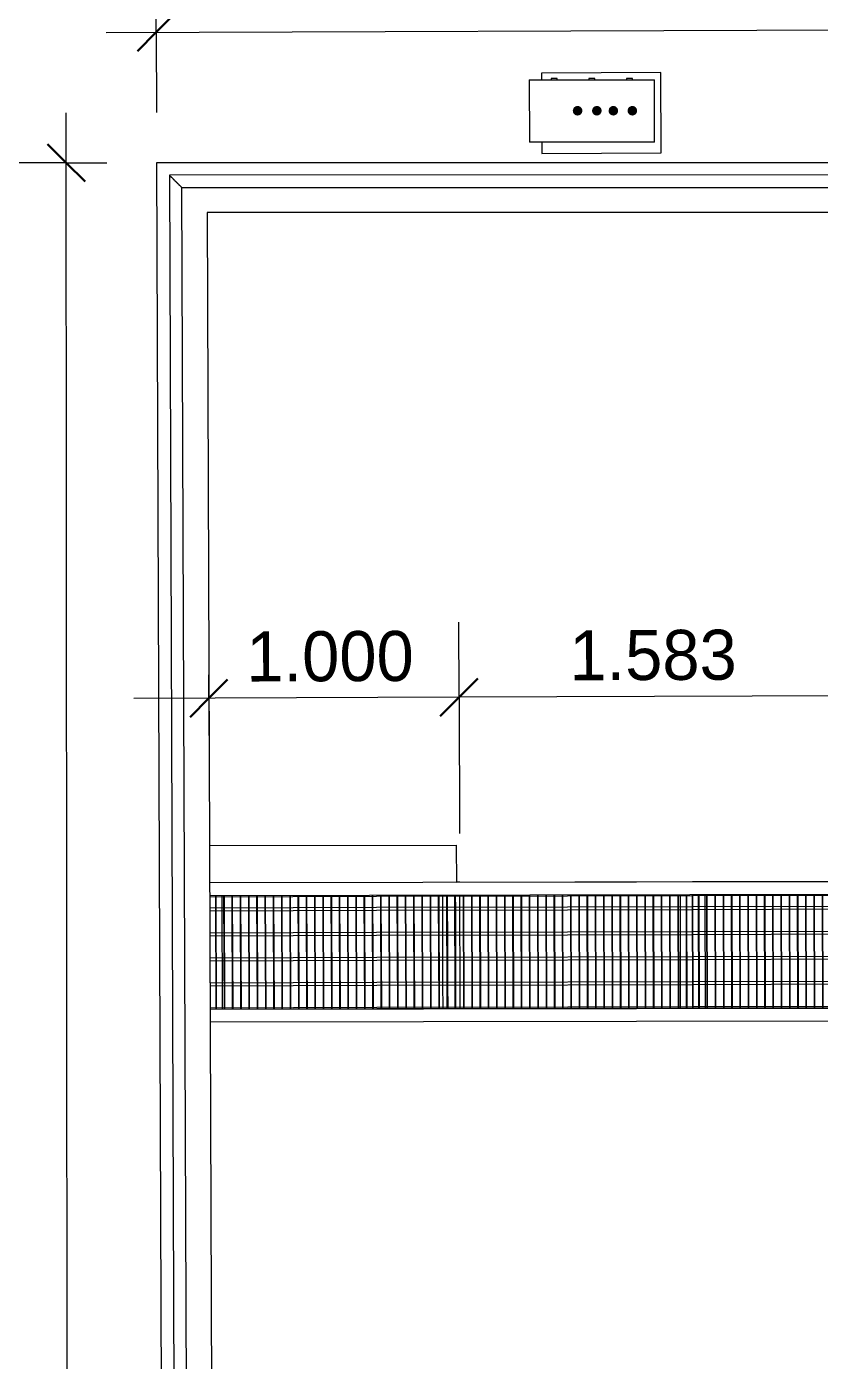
# Model space of a CAD drawing. Header units: metres. Extents: x 3 to 183, y -124 to 10.
# Drawn here: x 30.77 to 33.94, y -103.56 to -98.22 of the extents above; entities that cross this region are included whole.
import ezdxf

# ---------------------------------------------------------------- set-up
doc = ezdxf.new("R2010")
doc.units = ezdxf.units.M
for name, color, linetype, lineweight in [('A-ANNO-DIMS', 7, 'Continuous', 9), ('A-ANNO-DIMS-100', 7, 'Continuous', 9), ('A-FLOR', 7, 'Continuous', 9), ('A-FLOR-HRAL', 7, 'Continuous', 9), ('A-GENM', 7, 'Continuous', 9), ('A-WALL', 7, 'Continuous', 9), ('E-ELEC-EQPM', 7, 'Continuous', 9)]:
    doc.layers.add(name, color=color, linetype=linetype, lineweight=lineweight)
doc.layers.add('E-POWR-DROP', color=7, linetype='Continuous', lineweight=9, true_color=0x007f00)
doc.styles.add('Century Gothic_2', font='GOTHIC.TTF', dxfattribs={"height": 0.2})
doc.styles.add('Century Gothic_3', font='GOTHIC.TTF', dxfattribs={"height": 0.15})
doc.dimstyles.new('C_G_2_0mm', dxfattribs={"dimscale": 0.3048, "dimtxt": 0.208834, "dimasz": 0.492126, "dimexe": 0.984252, "dimexo": 0.656168, "dimgap": 0.032808, "dimtad": 1, "dimdec": 3, "dimrnd": 0.001, "dimzin": 0, "dimdsep": 46, "dimtxsty": 'Century Gothic_2', "dimblk1": 'OBLIQUE', "dimblk2": 'OBLIQUE', "dimsah": 1, "dimcen": 0.09, "dimdle": 0.984252, "dimazin": 2, "dimtfac": 1, "dimtdec": 4, "dimtix": 1, "dimtmove": 0, "dimatfit": 3, "dimfxl": 1, "dimtvp": 1, "dimtolj": 1, "dimtzin": 0, "dimarcsym": 2})
doc.dimstyles.new('FCA_N_Cotas_E100', dxfattribs={"dimscale": 0.3048, "dimtxt": 0.156625, "dimasz": 0.492126, "dimexe": 0.656168, "dimexo": 0.656168, "dimgap": 0.032808, "dimtad": 1, "dimdec": 3, "dimrnd": 0.001, "dimzin": 0, "dimdsep": 46, "dimtxsty": 'Century Gothic_3', "dimblk1": 'OBLIQUE', "dimblk2": 'OBLIQUE', "dimsah": 1, "dimcen": 0.09, "dimdle": 0.656168, "dimazin": 2, "dimtfac": 1, "dimtdec": 4, "dimtix": 1, "dimtmove": 0, "dimatfit": 3, "dimfxl": 1, "dimtvp": 1, "dimtolj": 1, "dimtzin": 0, "dimarcsym": 2})

# ---------------------------------------------------------------- blocks, each defined once
blk = doc.blocks.new('Railing - Railing-2142795-NFONDO-ESTANQUE EXT')
at = {"layer": 'A-FLOR-HRAL'}
for p, q in [((-123.2372, -57.5026), (-125.3352, -62.8642)), ((-110.3359, -62.6014), (-123.2372, -57.5026)), ((-125.2886, -62.8824), (-123.2089, -57.5675)), ((-123.2089, -57.5675), (-110.4006, -62.6296))]:
    blk.add_line(p, q, dxfattribs=at)
blk.add_open_spline([(-123.2372, -57.5026), (-123.2372, -57.5026), (-123.237, -57.5031), (-123.2361, -57.505), (-123.2353, -57.5069), (-123.2345, -57.5088), (-123.2337, -57.5106), (-123.2329, -57.5126), (-123.2317, -57.5152), (-123.2304, -57.5182), (-123.2293, -57.5207), (-123.2285, -57.5226), (-123.2276, -57.5246), (-123.2267, -57.5267), (-123.2258, -57.5287), (-123.2249, -57.5308), (-123.224, -57.5329), (-123.2231, -57.5351), (-123.2221, -57.5372), (-123.2212, -57.5393), (-123.2203, -57.5414), (-123.2194, -57.5435), (-123.2185, -57.5455), (-123.2176, -57.5475), (-123.2168, -57.5494), (-123.216, -57.5513), (-123.2152, -57.5531), (-123.2142, -57.5554), (-123.2133, -57.5576), (-123.2124, -57.5595), (-123.2116, -57.5613), (-123.2108, -57.5633), (-123.21, -57.5651), (-123.2092, -57.567), (-123.2089, -57.5675), (-123.2089, -57.5675)], degree=3, knots=[0, 0, 0, 0, 0.083333, 0.125, 0.166667, 0.208333, 0.229167, 0.25, 0.291667, 0.333333, 0.354167, 0.375, 0.395833, 0.416667, 0.4375, 0.458333, 0.479167, 0.5, 0.520833, 0.541667, 0.5625, 0.583333, 0.604167, 0.625, 0.645833, 0.666667, 0.6875, 0.708333, 0.75, 0.770833, 0.791667, 0.833333, 0.875, 0.916667, 1, 1, 1, 1], dxfattribs=at)
blk = doc.blocks.new('M_RVR_Grating - 0_55 x 1_00-V41-NFONDO-ESTANQUE EXT')
at = {"layer": 'A-GENM', "color": 253, "true_color": 0xaaaaaa}
for p, q in [((-0.5, 0.2284), (-0.5, -0.2283)), ((-0.5, 0.2284), (-0.5, 0.225)), ((-0.5, 0.225), (0.5, 0.225)), ((-0.5, 0.22), (0.5, 0.22)), ((-0.45, 0.2284), (-0.45, -0.2284)), ((-0.45, -0.2284), (-0.45, 0.2284)), ((-0.447, -0.2284), (-0.447, 0.2284)), ((-0.417, 0.2283), (-0.417, -0.2284)), ((-0.414, -0.2284), (-0.414, 0.2283)), ((-0.384, 0.2283), (-0.384, -0.2284)), ((-0.381, -0.2284), (-0.381, 0.2283)), ((-0.351, 0.2283), (-0.351, -0.2284)), ((-0.348, -0.2284), (-0.348, 0.2283)), ((-0.318, 0.2282), (-0.318, -0.2285)), ((-0.315, -0.2285), (-0.315, 0.2282)), ((-0.285, 0.2282), (-0.285, -0.2285)), ((-0.282, -0.2285), (-0.282, 0.2282)), ((-0.252, 0.2281), (-0.252, -0.2285)), ((-0.249, -0.2285), (-0.249, 0.2281)), ((-0.219, 0.2281), (-0.219, -0.2286)), ((-0.216, -0.2286), (-0.216, 0.2281)), ((-0.186, 0.2281), (-0.186, -0.2286)), ((-0.183, -0.2286), (-0.183, 0.2281)), ((-0.153, 0.228), (-0.153, -0.2286)), ((-0.15, -0.2286), (-0.15, 0.228)), ((-0.12, 0.228), (-0.12, -0.2286)), ((-0.117, -0.2286), (-0.117, 0.228)), ((-0.087, 0.2279), (-0.087, -0.2287)), ((-0.084, -0.2287), (-0.084, 0.2279)), ((-0.054, 0.2279), (-0.054, -0.2287)), ((-0.051, -0.2287), (-0.051, 0.2279)), ((-0.021, 0.2279), (-0.021, -0.2287)), ((-0.018, -0.2287), (-0.018, 0.2279)), ((0.012, 0.2278), (0.012, -0.2288)), ((0.015, -0.2288), (0.015, 0.2278)), ((0.045, 0.2278), (0.045, -0.2288)), ((0.048, -0.2288), (0.048, 0.2278)), ((0.078, 0.2277), (0.078, -0.2288)), ((0.081, -0.2288), (0.081, 0.2277)), ((0.111, 0.2277), (0.111, -0.2289)), ((0.114, -0.2289), (0.114, 0.2277)), ((0.144, 0.2277), (0.144, -0.2289)), ((0.147, -0.2289), (0.147, 0.2277)), ((0.177, 0.2276), (0.177, -0.2289)), ((0.18, -0.2289), (0.18, 0.2276)), ((0.21, 0.2276), (0.21, -0.2289)), ((0.213, -0.2289), (0.213, 0.2276)), ((0.243, 0.2275), (0.243, -0.229)), ((0.246, -0.229), (0.246, 0.2275)), ((0.276, 0.2275), (0.276, -0.229)), ((0.279, -0.229), (0.279, 0.2275)), ((0.309, 0.2275), (0.309, -0.229)), ((0.312, -0.229), (0.312, 0.2275)), ((0.342, 0.2274), (0.342, -0.2291)), ((0.345, -0.2291), (0.345, 0.2274)), ((0.375, 0.2274), (0.375, -0.2291)), ((0.378, -0.2291), (0.378, 0.2274)), ((0.408, 0.2274), (0.408, -0.2291)), ((0.411, -0.2291), (0.411, 0.2273)), ((0.441, 0.2273), (0.441, -0.2291)), ((0.444, -0.2291), (0.444, 0.2273)), ((0.45, 0.2273), (0.45, -0.2292)), ((0.474, 0.2273), (0.474, -0.2292)), ((0.477, -0.2292), (0.477, 0.2273)), ((0.5, -0.2292), (0.5, 0.2272)), ((0.5, 0.225), (0.5, 0.2272)), ((0.5, 0.13), (-0.5, 0.13)), ((-0.5, 0.12), (0.5, 0.12)), ((0.5, 0.03), (-0.5, 0.03)), ((-0.5, 0.02), (0.5, 0.02)), ((0.5, -0.07), (-0.5, -0.07)), ((-0.5, -0.08), (0.5, -0.08)), ((0.5, -0.17), (-0.5, -0.17)), ((-0.5, -0.18), (0.5, -0.18)), ((0.5, -0.225), (-0.5, -0.225)), ((-0.5, -0.225), (-0.5, -0.2283)), ((0.5, -0.2292), (0.5, -0.225)), ((-0.5, -0.2785), (-0.5, -0.28)), ((-0.5, -0.28), (0.5, -0.28)), ((0.5, -0.28), (0.5, -0.2793))]:
    blk.add_line(p, q, dxfattribs=at)
blk = doc.blocks.new('M_RVR_Grating - 0_55 x 1_00-V42-NFONDO-ESTANQUE EXT')
at = {"layer": 'A-GENM', "color": 253, "true_color": 0xaaaaaa}
for p, q in [((0.5, 0.28), (-0.4427, 0.28)), ((0.5, 0.2793), (0.5, 0.28)), ((-0.5, 0.2301), (-0.5, 0.176)), ((-0.5, 0.2301), (-0.5, 0.225)), ((-0.5, 0.225), (0.5, 0.225)), ((-0.45, 0.23), (-0.45, 0.1761)), ((-0.45, 0.1761), (-0.45, 0.23)), ((-0.447, 0.1761), (-0.447, 0.23)), ((-0.417, 0.23), (-0.417, -0.2251)), ((-0.414, -0.2251), (-0.414, 0.23)), ((-0.384, 0.23), (-0.384, -0.2262)), ((-0.381, -0.2262), (-0.381, 0.23)), ((-0.351, 0.2299), (-0.351, -0.2262)), ((-0.348, -0.2262), (-0.348, 0.2299)), ((-0.318, 0.2299), (-0.318, -0.2263)), ((-0.315, -0.2263), (-0.315, 0.2299)), ((-0.285, 0.2299), (-0.285, -0.2263)), ((-0.282, -0.2263), (-0.282, 0.2299)), ((-0.252, 0.2299), (-0.252, -0.2263)), ((-0.249, -0.2263), (-0.249, 0.2299)), ((-0.219, 0.2298), (-0.219, -0.2264)), ((-0.216, -0.2264), (-0.216, 0.2298)), ((-0.186, 0.2298), (-0.186, -0.2264)), ((-0.183, -0.2264), (-0.183, 0.2298)), ((-0.153, 0.2298), (-0.153, -0.2265)), ((-0.15, -0.2265), (-0.15, 0.2298)), ((-0.12, 0.2297), (-0.12, -0.2265)), ((-0.117, -0.2265), (-0.117, 0.2297)), ((-0.087, 0.2297), (-0.087, -0.2265)), ((-0.084, -0.2265), (-0.084, 0.2297)), ((-0.054, 0.2297), (-0.054, -0.2266)), ((-0.051, -0.2266), (-0.051, 0.2297)), ((-0.021, 0.2297), (-0.021, -0.2266)), ((-0.018, -0.2266), (-0.018, 0.2297)), ((0.012, 0.2296), (0.012, -0.2267)), ((0.015, -0.2267), (0.015, 0.2296)), ((0.045, 0.2296), (0.045, -0.2267)), ((0.048, -0.2267), (0.048, 0.2296)), ((0.078, 0.2296), (0.078, -0.2267)), ((0.081, -0.2267), (0.081, 0.2296)), ((0.111, 0.2295), (0.111, -0.2268)), ((0.114, -0.2268), (0.114, 0.2295)), ((0.144, 0.2295), (0.144, -0.2268)), ((0.147, -0.2268), (0.147, 0.2295)), ((0.177, 0.2295), (0.177, -0.2269)), ((0.18, -0.2269), (0.18, 0.2295)), ((0.21, 0.2295), (0.21, -0.2269)), ((0.213, -0.2269), (0.213, 0.2294)), ((0.243, 0.2294), (0.243, -0.2269)), ((0.246, -0.2269), (0.246, 0.2294)), ((0.276, 0.2294), (0.276, -0.227)), ((0.279, -0.227), (0.279, 0.2294)), ((0.309, 0.2294), (0.309, -0.227)), ((0.312, -0.227), (0.312, 0.2294)), ((0.342, 0.2293), (0.342, -0.2271)), ((0.345, -0.2271), (0.345, 0.2293)), ((0.375, 0.2293), (0.375, -0.2271)), ((0.378, -0.2271), (0.378, 0.2293)), ((0.408, 0.2293), (0.408, -0.2271)), ((0.411, -0.2271), (0.411, 0.2293)), ((0.441, 0.2292), (0.441, -0.2272)), ((0.444, -0.2272), (0.444, 0.2292)), ((0.45, 0.2292), (0.45, -0.2272)), ((0.474, 0.2292), (0.474, -0.2272)), ((0.477, -0.2272), (0.477, 0.2292)), ((0.5, -0.2272), (0.5, 0.2292)), ((0.5, 0.225), (0.5, 0.2292)), ((0.5, 0.18), (-0.5, 0.18)), ((-0.5, 0.175), (-0.5, 0.076)), ((-0.5, 0.17), (0.5, 0.17)), ((-0.45, 0.175), (-0.45, 0.0761)), ((-0.45, 0.0761), (-0.45, 0.175)), ((-0.447, 0.0761), (-0.447, 0.175)), ((0.5, 0.08), (-0.5, 0.08)), ((-0.5, 0.075), (-0.5, -0.024)), ((-0.5, 0.07), (0.5, 0.07)), ((-0.45, 0.075), (-0.45, -0.0239)), ((-0.45, -0.0239), (-0.45, 0.075)), ((-0.447, -0.0239), (-0.447, 0.075)), ((0.5, -0.02), (-0.5, -0.02)), ((-0.5, -0.025), (-0.5, -0.124)), ((-0.5, -0.03), (0.5, -0.03)), ((-0.45, -0.025), (-0.45, -0.1239)), ((-0.45, -0.1239), (-0.45, -0.025)), ((-0.447, -0.1239), (-0.447, -0.025)), ((0.5, -0.12), (-0.5, -0.12)), ((-0.5, -0.125), (-0.5, -0.224)), ((-0.5, -0.13), (0.5, -0.13)), ((-0.45, -0.125), (-0.45, -0.2239)), ((-0.45, -0.2239), (-0.45, -0.125)), ((-0.447, -0.2239), (-0.447, -0.125)), ((0.5, -0.22), (-0.5, -0.22)), ((-0.5, -0.225), (-0.5, -0.2263)), ((0.5, -0.225), (-0.5, -0.225)), ((-0.5, -0.225), (-0.5, -0.2263)), ((0.5, -0.2272), (0.5, -0.225))]:
    blk.add_line(p, q, dxfattribs=at)
blk = doc.blocks.new('M_RVR_Grating - 0_55 x 1_00-V43-NFONDO-ESTANQUE EXT')
at = {"layer": 'A-GENM', "color": 253, "true_color": 0xaaaaaa}
for p, q in [((-0.5, 0.2262), (-0.5, 0.1261)), ((-0.5, 0.2262), (-0.5, 0.225)), ((-0.5, 0.225), (0.5, 0.225)), ((-0.5, 0.22), (0.5, 0.22)), ((-0.45, 0.2273), (-0.45, 0.226)), ((-0.45, 0.226), (-0.45, 0.2273)), ((-0.45, 0.225), (-0.45, 0.126)), ((-0.45, 0.126), (-0.45, 0.225)), ((-0.447, 0.226), (-0.447, 0.2273)), ((-0.447, 0.126), (-0.447, 0.225)), ((-0.417, 0.2273), (-0.417, -0.2291)), ((-0.414, -0.2291), (-0.414, 0.2272)), ((-0.384, 0.2272), (-0.384, -0.2292)), ((-0.381, -0.2292), (-0.381, 0.2272)), ((-0.351, 0.2271), (-0.351, -0.2292)), ((-0.348, -0.2292), (-0.348, 0.2271)), ((-0.318, 0.227), (-0.318, -0.2293)), ((-0.315, -0.2293), (-0.315, 0.227)), ((-0.285, 0.2269), (-0.285, -0.2293)), ((-0.282, -0.2293), (-0.282, 0.2269)), ((-0.252, 0.2268), (-0.252, -0.2294)), ((-0.249, -0.2294), (-0.249, 0.2268)), ((-0.219, 0.2268), (-0.219, -0.2295)), ((-0.216, -0.2295), (-0.216, 0.2268)), ((-0.186, 0.2267), (-0.186, -0.2295)), ((-0.183, -0.2295), (-0.183, 0.2267)), ((-0.153, 0.2266), (-0.153, -0.2296)), ((-0.15, -0.2296), (-0.15, 0.2266)), ((-0.12, 0.2265), (-0.12, -0.2297)), ((-0.117, -0.2297), (-0.117, 0.2265)), ((-0.087, 0.2264), (-0.087, -0.2297)), ((-0.084, -0.2297), (-0.084, 0.2264)), ((-0.054, 0.2264), (-0.054, -0.2298)), ((-0.051, -0.2298), (-0.051, 0.2264)), ((-0.021, 0.2263), (-0.021, -0.2298)), ((-0.018, -0.2298), (-0.018, 0.2263)), ((0.012, 0.2262), (0.012, -0.2299)), ((0.015, -0.2299), (0.015, 0.2262)), ((0.045, 0.225), (0.045, -0.23)), ((0.048, -0.23), (0.048, 0.225)), ((0.078, 0.225), (0.078, -0.23)), ((0.081, -0.23), (0.081, 0.225)), ((0.111, 0.225), (0.111, -0.2301)), ((0.114, -0.2301), (0.114, 0.225)), ((0.144, 0.225), (0.144, -0.2302)), ((0.147, -0.2302), (0.147, 0.225)), ((0.177, 0.225), (0.177, -0.2302)), ((0.18, -0.2302), (0.18, 0.225)), ((0.21, 0.225), (0.21, -0.2303)), ((0.213, -0.2303), (0.213, 0.225)), ((0.243, 0.225), (0.243, -0.2303)), ((0.246, -0.2304), (0.246, 0.225)), ((0.276, 0.225), (0.276, -0.2304)), ((0.279, -0.2304), (0.279, 0.225)), ((0.309, 0.225), (0.309, -0.2305)), ((0.312, -0.2305), (0.312, 0.225)), ((0.342, 0.225), (0.342, -0.2305)), ((0.345, -0.2305), (0.345, 0.225)), ((0.375, 0.225), (0.375, -0.2306)), ((0.378, -0.2306), (0.378, 0.225)), ((0.408, 0.225), (0.408, -0.2307)), ((0.411, -0.2307), (0.411, 0.225)), ((0.441, 0.225), (0.441, -0.2307)), ((0.444, -0.2307), (0.444, 0.225)), ((0.45, 0.225), (0.45, -0.2307)), ((0.474, 0.225), (0.474, -0.2308)), ((0.477, -0.2308), (0.477, 0.225)), ((0.5, 0.13), (-0.5, 0.13)), ((-0.5, 0.125), (-0.5, 0.0261)), ((-0.5, 0.12), (0.5, 0.12)), ((-0.45, 0.125), (-0.45, 0.026)), ((-0.45, 0.026), (-0.45, 0.125)), ((-0.447, 0.026), (-0.447, 0.125)), ((0.5, 0.03), (-0.5, 0.03)), ((-0.5, 0.025), (-0.5, -0.0739)), ((-0.5, 0.02), (0.5, 0.02)), ((-0.45, 0.025), (-0.45, -0.074)), ((-0.45, -0.074), (-0.45, 0.025)), ((-0.447, -0.074), (-0.447, 0.025)), ((0.5, -0.07), (-0.5, -0.07)), ((-0.5, -0.075), (-0.5, -0.1739)), ((-0.5, -0.08), (0.5, -0.08)), ((-0.45, -0.075), (-0.45, -0.174)), ((-0.45, -0.174), (-0.45, -0.075)), ((-0.447, -0.174), (-0.447, -0.075)), ((0.5, -0.17), (-0.5, -0.17)), ((-0.5, -0.175), (-0.5, -0.2289)), ((-0.5, -0.18), (0.5, -0.18)), ((-0.45, -0.175), (-0.45, -0.229)), ((-0.45, -0.229), (-0.45, -0.175)), ((-0.447, -0.229), (-0.447, -0.175)), ((0.5, -0.225), (-0.5, -0.225)), ((-0.5, -0.225), (-0.5, -0.2289)), ((-0.5, -0.2785), (-0.5, -0.28)), ((-0.5, -0.28), (-0.4878, -0.28))]:
    blk.add_line(p, q, dxfattribs=at)
blk = doc.blocks.new('Railing - Railing-2150070-NFONDO-ESTANQUE EXT')
at = {"layer": 'A-FLOR-HRAL'}
for p, q in [((-113.958, -64.1966), (-124.129, -60.1934)), ((-124.1472, -60.24), (-113.9763, -64.2431))]:
    blk.add_line(p, q, dxfattribs=at)
blk = doc.blocks.new('Railing - Railing-2150155-NFONDO-ESTANQUE EXT')
at = {"layer": 'A-FLOR-HRAL'}
for p, q in [((-124.3132, -60.6645), (-124.3316, -60.7111)), ((-120.99, -61.9734), (-124.3132, -60.6645)), ((-124.3316, -60.7111), (-121.0084, -62.0199)), ((-121.0084, -62.0199), (-120.99, -61.9734))]:
    blk.add_line(p, q, dxfattribs=at)
blk = doc.blocks.new('Railing - Railing-2150687-NFONDO-ESTANQUE EXT')
at = {"layer": 'A-FLOR-HRAL'}
for p, q in [((-125.1579, -62.9632), (-125.1763, -63.0097)), ((-121.893, -64.2536), (-125.1579, -62.9632)), ((-125.1763, -63.0097), (-121.9114, -64.3001)), ((-121.9114, -64.3001), (-121.893, -64.2536))]:
    blk.add_line(p, q, dxfattribs=at)
blk = doc.blocks.new('Railing - Railing-2150695-NFONDO-ESTANQUE EXT')
at = {"layer": 'A-FLOR-HRAL'}
for p, q in [((-124.9874, -62.5317), (-125.0058, -62.5782)), ((-121.7225, -63.8221), (-124.9874, -62.5317)), ((-125.0058, -62.5782), (-121.7409, -63.8686)), ((-121.7409, -63.8686), (-121.7225, -63.8221))]:
    blk.add_line(p, q, dxfattribs=at)
blk = doc.blocks.new('M_Tablero con botones - 250x500x650-2182677-NFONDO-ESTANQUE EXT')
at = {"layer": 'E-ELEC-EQPM'}
for p, q in [((-0.25, 0), (0.25, 0)), ((-0.25, 0), (-0.25, -0.25)), ((0.25, -0.25), (0.25, 0)), ((0.25, -0.25), (-0.25, -0.25)), ((-0.162, -0.25), (-0.162, -0.255)), ((-0.162, -0.25), (-0.162, -0.255)), ((-0.162, -0.255), (-0.1616, -0.255)), ((-0.162, -0.255), (-0.1616, -0.255)), ((-0.162, -0.255), (-0.1616, -0.255)), ((-0.162, -0.255), (-0.138, -0.255)), ((-0.1384, -0.255), (-0.138, -0.255)), ((-0.1384, -0.255), (-0.138, -0.255)), ((-0.1384, -0.255), (-0.138, -0.255)), ((-0.138, -0.255), (-0.138, -0.25)), ((-0.138, -0.255), (-0.138, -0.25)), ((-0.012, -0.25), (-0.012, -0.255)), ((-0.012, -0.25), (-0.012, -0.255)), ((-0.012, -0.255), (-0.0116, -0.255)), ((-0.012, -0.255), (-0.0116, -0.255)), ((-0.012, -0.255), (-0.0116, -0.255)), ((-0.012, -0.255), (0.012, -0.255)), ((0.0116, -0.255), (0.012, -0.255)), ((0.0116, -0.255), (0.012, -0.255)), ((0.0116, -0.255), (0.012, -0.255)), ((0.012, -0.255), (0.012, -0.25)), ((0.012, -0.255), (0.012, -0.25)), ((0.138, -0.25), (0.138, -0.255)), ((0.138, -0.25), (0.138, -0.255)), ((0.138, -0.255), (0.1384, -0.255)), ((0.138, -0.255), (0.1384, -0.255)), ((0.138, -0.255), (0.1384, -0.255)), ((0.138, -0.255), (0.162, -0.255)), ((0.1616, -0.255), (0.162, -0.255)), ((0.1616, -0.255), (0.162, -0.255)), ((0.1616, -0.255), (0.162, -0.255)), ((0.162, -0.255), (0.162, -0.25)), ((0.162, -0.255), (0.162, -0.25))]:
    blk.add_line(p, q, dxfattribs=at)
blk = doc.blocks.new('DIMBLOCK17-NFONDO-ESTANQUE EXT')
at = {"layer": 'A-ANNO-DIMS-100'}
for p, q in [((32.4962, -100.9028), (32.495, -100.6028)), ((34.0788, -100.8967), (34.0777, -100.5967)), ((34.0788, -100.8967), (32.4962, -100.9028)), ((32.4962, -100.9028), (32.4983, -101.4471)), ((34.0788, -100.8967), (34.0803, -101.2873))]:
    blk.add_line(p, q, dxfattribs=at)
at = {"layer": 'A-ANNO-DIMS-100', "lineweight": 35}
for p, q in [((32.4962, -100.9028), (32.5709, -100.8275)), ((34.0788, -100.8967), (34.1535, -100.8214)), ((32.4962, -100.9028), (32.4215, -100.9781)), ((34.0788, -100.8967), (34.0041, -100.972))]:
    blk.add_line(p, q, dxfattribs=at)
at = {"layer": 'A-ANNO-DIMS-100', "color": 0, "insert": (32.9368, -100.6347), "char_height": 0.2, "width": 0.839312, "attachment_point": 1, "rotation": 0.2199, "line_spacing_factor": 0.984502, "style": 'Century Gothic_2'}
blk.add_mtext('1.583', dxfattribs=at)
blk = doc.blocks.new('_Oblique')
at = {"color": 0, "linetype": 'ByBlock', "lineweight": -2}
blk.add_line((-0.5, -0.5), (0.5, 0.5), dxfattribs=at)
blk = doc.blocks.new('DIMBLOCK18-NFONDO-ESTANQUE EXT')
at = {"layer": 'A-ANNO-DIMS-100'}
for p, q in [((32.4962, -100.9028), (32.495, -100.6028)), ((31.4962, -100.9066), (31.4958, -100.8127)), ((32.4962, -100.9028), (31.1962, -100.9078)), ((31.4962, -100.9066), (31.4973, -101.2066)), ((32.4962, -100.9028), (32.4983, -101.4471))]:
    blk.add_line(p, q, dxfattribs=at)
at = {"layer": 'A-ANNO-DIMS-100', "lineweight": 35}
for p, q in [((31.4962, -100.9066), (31.5709, -100.8313)), ((32.4962, -100.9028), (32.5709, -100.8275)), ((31.4962, -100.9066), (31.4215, -100.9819)), ((32.4962, -100.9028), (32.4215, -100.9781))]:
    blk.add_line(p, q, dxfattribs=at)
at = {"layer": 'A-ANNO-DIMS-100', "color": 0, "insert": (31.6455, -100.6397), "char_height": 0.2, "width": 0.839312, "attachment_point": 1, "rotation": 0.2199, "line_spacing_factor": 0.984502, "style": 'Century Gothic_2'}
blk.add_mtext('1.000', dxfattribs=at)
blk = doc.blocks.new('DIMBLOCK23-NFONDO-ESTANQUE EXT')
at = {"layer": 'A-ANNO-DIMS-100'}
for p, q in [((45.2581, -98.1901), (45.2574, -97.9901)), ((31.286, -98.2437), (31.2852, -98.0437)), ((31.086, -98.2445), (45.4581, -98.1894)), ((45.2581, -98.1901), (45.2595, -98.5587)), ((31.286, -98.2437), (31.2872, -98.5649))]:
    blk.add_line(p, q, dxfattribs=at)
at = {"layer": 'A-ANNO-DIMS-100', "lineweight": 35}
for p, q in [((45.2581, -98.1901), (45.3328, -98.1148)), ((31.286, -98.2437), (31.3607, -98.1685)), ((45.2581, -98.1901), (45.1834, -98.2654)), ((31.286, -98.2437), (31.2113, -98.319))]:
    blk.add_line(p, q, dxfattribs=at)
at = {"layer": 'A-ANNO-DIMS-100', "color": 0, "insert": (37.9506, -98.0159), "char_height": 0.15, "width": 0.769701, "attachment_point": 1, "rotation": 0.2199, "line_spacing_factor": 0.984502, "style": 'Century Gothic_3'}
blk.add_mtext('13.972', dxfattribs=at)
blk = doc.blocks.new('DIMBLOCK35-NFONDO-ESTANQUE EXT')
at = {"layer": 'A-ANNO-DIMS-100'}
for p, q in [((30.9399, -114.8227), (30.9259, -98.5652)), ((30.9261, -98.7652), (30.7261, -98.7654)), ((30.9261, -98.7652), (31.088, -98.7651)), ((30.9397, -114.6227), (30.7397, -114.6228)), ((30.9397, -114.6227), (31.1016, -114.6225))]:
    blk.add_line(p, q, dxfattribs=at)
at = {"layer": 'A-ANNO-DIMS-100', "lineweight": 35}
for p, q in [((30.9261, -98.7652), (30.851, -98.6903)), ((30.9261, -98.7652), (31.0012, -98.8402)), ((30.9397, -114.6227), (30.8647, -114.5477)), ((30.9397, -114.6227), (31.0148, -114.6976))]:
    blk.add_line(p, q, dxfattribs=at)
at = {"layer": 'A-ANNO-DIMS-100', "color": 0, "insert": (30.7307, -107.0147), "char_height": 0.15, "width": 0.769701, "attachment_point": 1, "rotation": 90, "line_spacing_factor": 0.984502, "style": 'Century Gothic_3'}
blk.add_mtext('15.857', dxfattribs=at)

msp = doc.modelspace()

# ---------------------------------------------------------------- hatches: boundary and pattern name
at = {"layer": 'E-POWR-DROP'}
for points in [[(32.9702, -98.5765), (32.9752, -98.5759), (32.9798, -98.5739), (32.9838, -98.5709), (32.9868, -98.5669), (32.9887, -98.5623), (32.9891, -98.5554), (32.9887, -98.5524), (32.9868, -98.5477), (32.9838, -98.5438), (32.9798, -98.5407), (32.9752, -98.5388), (32.9702, -98.5382), (32.9652, -98.5388), (32.9606, -98.5407), (32.9566, -98.5438), (32.9536, -98.5477), (32.9513, -98.5554), (32.951, -98.5573), (32.9517, -98.5623), (32.9536, -98.5669), (32.9566, -98.5709), (32.9606, -98.5739), (32.9652, -98.5759)], [(33.0472, -98.5765), (33.0522, -98.5758), (33.0568, -98.5739), (33.0608, -98.5709), (33.0638, -98.5669), (33.0657, -98.5623), (33.0661, -98.5554), (33.0657, -98.5523), (33.0638, -98.5477), (33.0608, -98.5437), (33.0568, -98.5407), (33.0522, -98.5388), (33.0472, -98.5381), (33.0423, -98.5388), (33.0376, -98.5407), (33.0337, -98.5437), (33.0306, -98.5477), (33.0283, -98.5554), (33.028, -98.5573), (33.0287, -98.5623), (33.0306, -98.5669), (33.0337, -98.5709), (33.0376, -98.5739), (33.0423, -98.5758)], [(33.1131, -98.5764), (33.1181, -98.5758), (33.1227, -98.5739), (33.1266, -98.5708), (33.1297, -98.5669), (33.1316, -98.5622), (33.132, -98.5554), (33.1316, -98.5523), (33.1297, -98.5477), (33.1266, -98.5437), (33.1227, -98.5407), (33.1181, -98.5388), (33.1131, -98.5381), (33.1081, -98.5388), (33.1035, -98.5407), (33.0995, -98.5437), (33.0965, -98.5477), (33.0942, -98.5554), (33.0941, -98.5585), (33.0946, -98.5622), (33.0965, -98.5669), (33.0995, -98.5708), (33.1035, -98.5739), (33.1081, -98.5758)], [(33.189, -98.5764), (33.194, -98.5758), (33.1986, -98.5738), (33.2026, -98.5708), (33.2056, -98.5668), (33.2075, -98.5622), (33.2079, -98.5554), (33.2075, -98.5523), (33.2056, -98.5477), (33.2026, -98.5437), (33.1986, -98.5406), (33.194, -98.5387), (33.189, -98.5381), (33.184, -98.5387), (33.1777, -98.5419), (33.1754, -98.5437), (33.1724, -98.5477), (33.1701, -98.5554), (33.1698, -98.5573), (33.1705, -98.5622), (33.1724, -98.5668), (33.1777, -98.5725), (33.1794, -98.5738), (33.184, -98.5758)]]:
    msp.add_hatch(color=256, dxfattribs=at).paths.add_polyline_path(points)

# ---------------------------------------------------------------- linework, layer by layer
at = {"layer": 'A-FLOR'}
for p, q in [((33.3027, -98.4038), (32.8253, -98.407)), ((33.3039, -98.725), (33.3027, -98.4038)), ((32.8253, -98.407), (32.8255, -98.4335)), ((32.8272, -98.6835), (32.8275, -98.7282)), ((32.8275, -98.7282), (33.3039, -98.725))]:
    msp.add_line(p, q, dxfattribs=at)
at = {"layer": 'A-WALL'}
for p, q in [((31.288, -98.7649), (45.2603, -98.7587)), ((31.3104, -104.6171), (31.288, -98.7649)), ((45.0611, -98.9588), (31.4887, -98.9648)), ((31.4887, -98.9648), (31.5277, -109.1292)), ((31.4984, -101.4951), (32.4865, -101.4933)), ((32.4868, -101.6433), (32.4865, -101.4933))]:
    msp.add_line(p, q, dxfattribs=at)

# ---------------------------------------------------------------- block references
at = {"layer": 'A-FLOR-HRAL', "rotation": 21.59000000000029}
for name in ['Railing - Railing-2142795-NFONDO-ESTANQUE EXT', 'Railing - Railing-2150070-NFONDO-ESTANQUE EXT', 'Railing - Railing-2150155-NFONDO-ESTANQUE EXT', 'Railing - Railing-2150695-NFONDO-ESTANQUE EXT', 'Railing - Railing-2150687-NFONDO-ESTANQUE EXT']:
    msp.add_blockref(name, (124.7703, 0), dxfattribs=at)
at = {"layer": 'A-GENM', "color": 253, "true_color": 0xaaaaaa}
for name, p, rotation in [('M_RVR_Grating - 0_55 x 1_00-V43-NFONDO-ESTANQUE EXT', (32.0001, -101.924), 180.2198989356396), ('M_RVR_Grating - 0_55 x 1_00-V42-NFONDO-ESTANQUE EXT', (32.9303, -101.922), 0.1615210305477465), ('M_RVR_Grating - 0_55 x 1_00-V41-NFONDO-ESTANQUE EXT', (33.9303, -101.9192), 180.1615210305477)]:
    msp.add_blockref(name, p, dxfattribs=dict(at, rotation=rotation))
at = {"layer": 'E-ELEC-EQPM', "rotation": 180.0253909248018}
msp.add_blockref('M_Tablero con botones - 250x500x650-2182677-NFONDO-ESTANQUE EXT', (33.0273, -98.6834), dxfattribs=at)

# ---------------------------------------------------------------- dimensions: what is measured, and where the dimension line sits
at = {"layer": 'A-ANNO-DIMS'}
for base, p1, p2, angle, dimstyle, override, picture, middle in [((45.2581, -98.1901), (31.288, -98.7649), (45.2603, -98.7587), 0.2199, 'FCA_N_Cotas_E100', {"dimpost": '<>', "dimfxl": 13.972345}, 'DIMBLOCK23-NFONDO-ESTANQUE EXT', (38.2717, -98.1282)), ((30.9261, -98.76522), (31.30161, -114.62235), (31.28797, -98.76491), 270.04929, 'FCA_N_Cotas_E100', {"dimpost": '<>', "dimfxl": 15.857449}, 'DIMBLOCK35-NFONDO-ESTANQUE EXT', (31.0217, -106.69387)), ((31.4962, -100.9066), (32.499, -101.6471), (31.4966, -101.0127), 0.2199, 'C_G_2_0mm', {"dimpost": '<>', "dimfxl": 1.186333}, 'DIMBLOCK18-NFONDO-ESTANQUE EXT', (31.9957, -100.7897)), ((32.4962, -100.9028), (34.0811, -101.4873), (32.499, -101.6471), 0.2199, 'C_G_2_0mm', {"dimpost": '<>', "dimfxl": 1.590079}, 'DIMBLOCK17-NFONDO-ESTANQUE EXT', (33.2871, -100.7847))]:
    dim = msp.add_linear_dim(base=base, p1=p1, p2=p2, angle=angle, dimstyle=dimstyle, override=override, dxfattribs=at)
    dim.commit()
    dim.dimension.update_dxf_attribs({"geometry": picture, "text_midpoint": middle})

doc.saveas('drawing.dxf')
